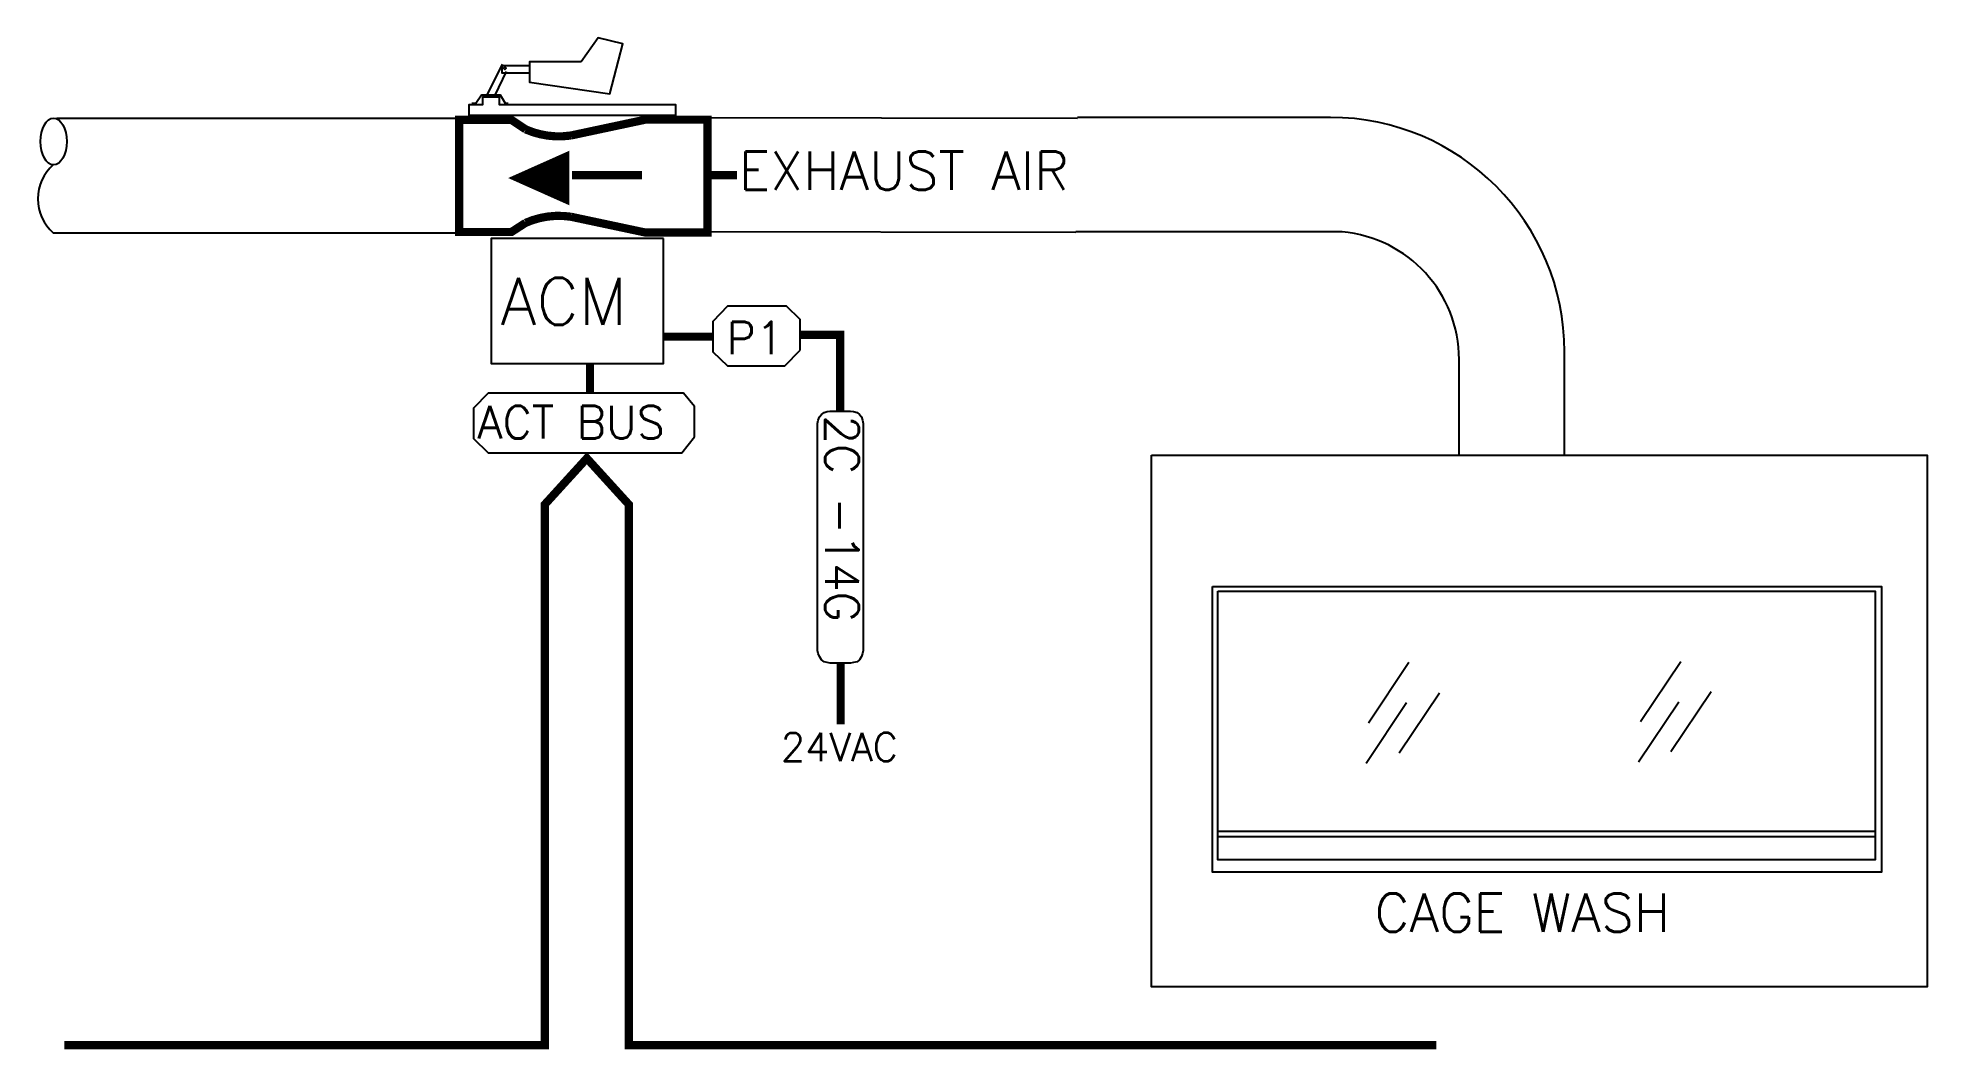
# Model space of a CAD drawing. Extents: x 631 to 1056, y 468 to 696.
import ezdxf

# ---------------------------------------------------------------- set-up
doc = ezdxf.new("R2010")
doc.units = 0
doc.header["$LTSCALE"] = 96
doc.header["$MEASUREMENT"] = 0
for name, color, linetype in [('GEX', 7, 'CONTINUOUS'), ('HOOD', 7, 'CONTINUOUS'), ('SUP', 7, 'CONTINUOUS')]:
    doc.layers.add(name, color=color, linetype=linetype)
doc.styles.get("Standard").update_dxf_attribs({"font": 'ROMANS'})

msp = doc.modelspace()

# ---------------------------------------------------------------- linework, layer by layer
at = {"layer": 'GEX', "color": 7, "linetype": 'Continuous', "lineweight": 25}
msp.add_lwpolyline([(771.55, 650.96), (732.72, 650.96), (732.72, 622.74), (771.55, 622.74)], close=True, dxfattribs=at)
at = {"layer": 'GEX', "color": 7, "linetype": 'Continuous'}
msp.add_lwpolyline([(802.36, 625.79), (802.36, 632.64), (799.24, 635.65), (786.01, 635.65), (782.71, 632.24), (782.71, 625.39), (786.01, 622.2), (798.88, 622.2)], close=True, dxfattribs=at)
at = {"layer": 'GEX', "color": 7, "linetype": 'Continuous', "const_width": 1.85}
for points in [[(802.36, 629.22), (811.39, 629.22), (811.39, 612.04)], [(782.71, 628.81), (771.55, 628.81)], [(945.7, 469.12), (763.76, 469.12), (763.76, 590.97), (754.29, 601.39), (744.81, 590.97), (744.81, 586.15)], [(744.81, 587.14), (744.81, 469.12), (636.55, 469.12)]]:
    msp.add_lwpolyline(points, dxfattribs=at)
at = {"layer": 'GEX', "color": 7, "linetype": 'Continuous', "lineweight": 20, "const_width": 1.85}
msp.add_lwpolyline([(755, 616.1), (755, 622.88)], dxfattribs=at)
at = {"layer": 'HOOD', "color": 7, "linetype": 'Continuous', "lineweight": 25}
msp.add_lwpolyline([(881.52, 602.09), (1056.28, 602.09), (1056.28, 482.26), (881.52, 482.26)], close=True, dxfattribs=at)
at = {"layer": 'HOOD', "color": 7, "linetype": 'Continuous'}
for points in [[(895.23, 572.5), (1045.95, 572.5), (1045.95, 508.09), (895.23, 508.09)], [(896.47, 571.43), (1044.57, 571.43), (1044.57, 510.86), (896.47, 510.86)]]:
    msp.add_lwpolyline(points, close=True, dxfattribs=at)
at = {"layer": 'HOOD', "color": 7, "linetype": 'Continuous', "lineweight": 25}
for points in [[(939.46, 555.4), (930.37, 541.68)], [(1000.8, 555.55), (991.71, 541.99)], [(939, 546.31), (929.91, 532.59)], [(946.4, 548.46), (937.31, 534.9)], [(1000.34, 546.46), (991.24, 532.9)], [(1007.58, 548.77), (998.49, 535.21)], [(896.47, 517.33), (1044.57, 517.33)], [(1044.57, 516.1), (896.47, 516.1)]]:
    msp.add_lwpolyline(points, dxfattribs=at)
at = {"layer": 'SUP', "color": 7, "linetype": 'Continuous', "lineweight": 25}
for p, q in [((634.87, 678.08), (724.87, 678.08)), ((776.5, 678.23), (864.87, 678.07)), ((776.5, 652.49), (864.48, 652.33))]:
    msp.add_line(p, q, dxfattribs=at)
for points in [[(752.98, 690.78), (741.35, 690.78), (741.35, 686.15), (759.46, 683.53), (762.39, 694.78), (756.84, 696.17)], [(735.53, 689.33), (735.68, 689.48), (735.83, 689.64), (735.99, 689.48), (736.14, 689.33), (735.99, 689.17), (735.83, 689.02), (735.68, 689.17)], [(774.3, 678.67), (727.76, 678.67), (727.76, 681.14), (730.84, 681.14), (730.84, 682.83), (734.54, 682.83), (734.54, 681.14), (774.3, 681.14)]]:
    msp.add_lwpolyline(points, close=True, dxfattribs=at)
for points in [[(735.22, 690.25), (731.78, 683.21)], [(741.5, 689.86), (735.14, 689.86), (735.14, 688.25), (741.23, 688.25)], [(733.63, 683.21), (736.21, 688.54)], [(736.55, 681.36), (735.94, 681.36), (734.86, 683.21), (730.54, 683.21), (729.31, 681.36), (728.39, 681.36)]]:
    msp.add_lwpolyline(points, dxfattribs=at)
at = {"layer": 'SUP', "color": 7, "linetype": 'Continuous', "lineweight": 20, "const_width": 1.85}
msp.add_lwpolyline([(750.68, 655.84, 0.14165), (740.5, 654.46), (737.29, 652.39), (725.55, 652.39), (725.55, 677.69), (737.25, 677.69), (740.5, 675.53, 0.14165), (750.68, 674.14), (767.4, 677.7), (781.49, 677.7), (781.49, 652.29), (767.4, 652.29), (750.68, 655.84)], format="xyb", dxfattribs=at)
at = {"layer": 'SUP', "color": 7, "linetype": 'Continuous', "lineweight": 25}
for points in [[(974.55, 602.25), (974.55, 625.37, 0.413991), (921.85, 678.23), (864.87, 678.23)], [(950.82, 602.25), (950.82, 623.67, 0.388706), (924.47, 652.41), (864.48, 652.41)]]:
    msp.add_lwpolyline(points, format="xyb", dxfattribs=at)
at = {"layer": 'SUP', "color": 7}
for points, format in [([(736.56, 664.56, 0, 12.31, 0), (750.36, 664.56, 12.31, 12.31, 0)], "xyseb"), ([(634.07, 667.57, 0.451799), (634.07, 652.18), (725.55, 652.18)], "xyb")]:
    msp.add_lwpolyline(points, format=format, dxfattribs=at)
at = {"layer": 'SUP', "color": 7, "const_width": 1.85}
for points in [[(766.69, 665.19), (750.98, 665.19)], [(788.1, 665.19), (781.49, 665.19)]]:
    msp.add_lwpolyline(points, dxfattribs=at)
at = {"layer": 'SUP', "color": 7, "linetype": 'Continuous'}
msp.add_lwpolyline([(778.58, 606.23), (778.58, 613.08), (776.06, 616.09), (732.03, 616.09), (728.73, 612.68), (728.73, 605.83), (732.03, 602.64), (775.71, 602.64)], close=True, dxfattribs=at)
at = {"layer": 'SUP', "color": 7, "lineweight": 25, "transparency": 33554687}
msp.add_lwpolyline([(809.11, 555.22), (808.45, 555.33), (807.8, 555.55), (807.14, 555.99), (806.71, 556.75), (806.38, 557.4), (806.27, 558.06), (806.27, 609.2), (806.38, 609.97), (806.71, 610.73), (807.14, 611.27), (807.8, 611.71), (808.45, 611.93), (809.11, 612.04), (813.68, 612.04), (814.34, 611.93), (815.21, 611.71), (815.75, 611.27), (816.19, 610.73), (816.41, 609.97), (816.52, 609.2), (816.52, 558.06), (816.41, 557.4), (816.19, 556.75), (815.75, 555.99), (815.21, 555.55), (814.34, 555.33), (813.68, 555.22)], close=True, dxfattribs=at)
at = {"layer": 'SUP', "color": 7, "linetype": 'Continuous', "const_width": 1.85}
msp.add_lwpolyline([(811.49, 555.22), (811.49, 541.43)], dxfattribs=at)
at = {"layer": 'SUP', "color": 7}
msp.add_ellipse((634.16, 672.79), major_axis=(0, 5.27), ratio=0.55893, dxfattribs=at)

# ---------------------------------------------------------------- texts
at = {"layer": 'GEX', "color": 7, "linetype": 'Continuous'}
for s, height, p in [('ACM', 10.578, (734.81, 631.47)), ('P1', 7.354, (785.75, 624.83))]:
    msp.add_text(s, height=height, dxfattribs=at).set_placement(p)
at = {"layer": 'HOOD', "color": 7, "linetype": 'Continuous'}
msp.add_text('CAGE WASH', height=8.674, dxfattribs=at).set_placement((931.8, 494.66))
at = {"layer": 'SUP', "color": 7, "linetype": 'Continuous'}
for s, height, p in [('EXHAUST AIR', 8.6736, (788.52, 661.87)), ('ACT BUS', 7.354, (729.63, 605.83))]:
    msp.add_text(s, height=height, dxfattribs=at).set_placement(p)
at = {"layer": 'SUP', "color": 7, "ltscale": 2}
msp.add_text('2C -14G', height=7.54, rotation=270, dxfattribs=at).set_placement((808.01, 611.07))
at = {"layer": 'SUP', "color": 7, "transparency": 33554687}
msp.add_text('24VAC', height=6.343, dxfattribs=at).set_placement((798.02, 533.15))

doc.saveas('drawing.dxf')
